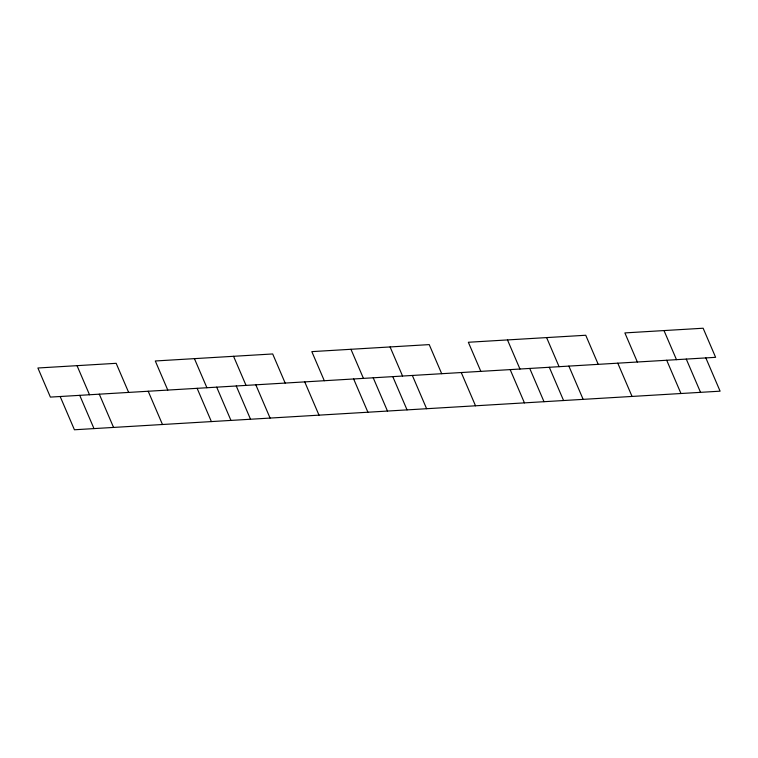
<?xml version="1.0" encoding="UTF-8"?>
<svg xmlns="http://www.w3.org/2000/svg" width="758" height="758" viewBox="0 0 758 758"><rect width="100%" height="100%" fill="white"/><g stroke="black" fill="none" stroke-linecap="round" stroke-linejoin="round"><path stroke-width="1.14" d="M705.84 357.918L720.1 391.175L74.426 429.767L60.166 396.51M686.274 359.084L700.534 392.341M664.008 330.573L676.487 359.671M666.708 360.258L680.968 393.516M637.355 362.011L624.876 332.914L703.14 328.233L715.618 357.331L50.379 397.097L37.9 368L116.163 363.319L128.642 392.417M617.789 363.177L632.049 396.434M598.223 364.352L585.745 335.254L468.349 342.265L480.828 371.363M568.879 366.105L583.139 399.362M546.613 337.585L559.091 366.692M549.313 367.27L563.573 400.527M529.747 368.445L544.007 401.702M507.481 339.925L519.96 369.032M510.181 369.61L524.441 402.868M461.262 372.538L475.522 405.795M441.696 373.703L429.218 344.606L311.822 351.627L324.301 380.724M412.352 375.456L426.612 408.714M390.086 346.946L402.564 376.044M392.786 376.631L407.046 409.889M373.22 377.797L387.48 411.054M350.954 349.286L363.433 378.384M353.654 378.972L367.914 412.229M304.735 381.89L318.995 415.147M285.169 383.065L272.69 353.958L155.295 360.979L167.774 390.076M255.825 384.818L270.085 418.075M233.559 356.298L246.037 385.396M236.259 385.983L250.519 419.24M216.693 387.158L230.953 420.415M194.427 358.638L206.906 387.736M197.127 388.323L211.387 421.581M148.208 391.251L162.468 424.499M99.298 394.169L113.558 427.427M77.032 365.659L89.51 394.757M79.732 395.344L93.992 428.592"/></g></svg>
